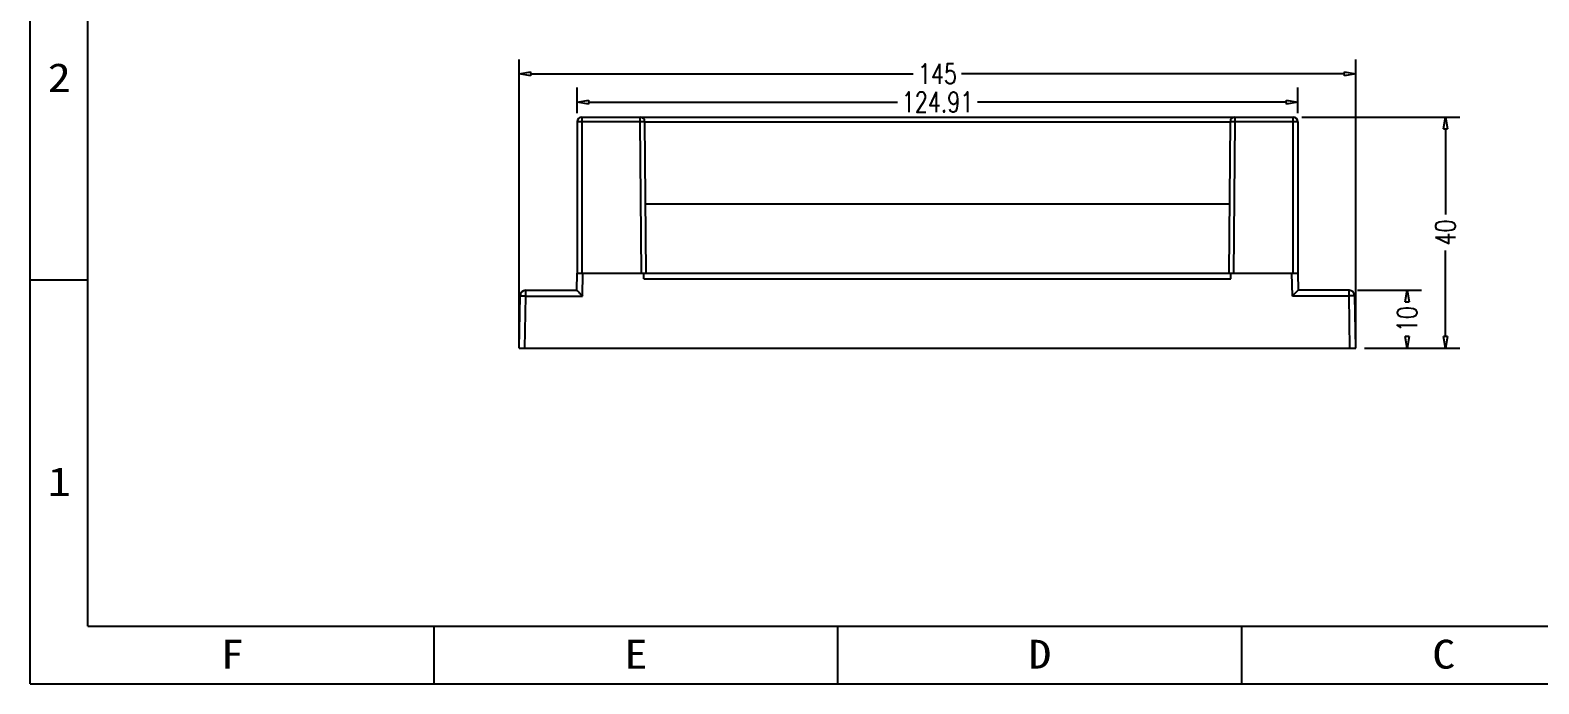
# Model space of a CAD drawing. Header units: millimetres. Extents: x -3871 to -3451, y -572 to -275.
# Drawn here: x -3871.4 to -3609.9, y -571.6 to -458.3 of the extents above; entities that cross this region are included whole.
import ezdxf
from ezdxf.enums import TextEntityAlignment as Align

# ---------------------------------------------------------------- set-up
doc = ezdxf.new("R2010")
doc.units = ezdxf.units.MM
doc.header["$LTSCALE"] = 0.5
doc.layers.add('dim', color=3, linetype='Continuous')
doc.styles.add('romans', font='romans.shx', dxfattribs={"width": 0.75, "bigfont": 'fangsong.shx'})
doc.styles.add('TEXTSTYLE_0', font='txt', dxfattribs={"width": 0.8})
doc.dimstyles.new('MSTD', dxfattribs={"dimtxt": 3.5, "dimasz": 2, "dimexe": 2.5, "dimexo": 1.5, "dimgap": 1, "dimtad": 0, "dimdsep": 46, "dimtxsty": 'romans', "dimblk": 'CLOSEDBLANK', "dimcen": 0, "dimclrd": 92, "dimclre": 92, "dimclrt": 3, "dimadec": 1, "dimazin": 2, "dimtfac": 0.5, "dimtmove": 0, "dimatfit": 3, "dimfxl": 1, "dimarcsym": 0})

# ---------------------------------------------------------------- blocks, each defined once
blk = doc.blocks.new('SUN_6HWZ35TKXU86YGHH1AY77V3D6FJ')
at = {"color": 7, "linetype": 'Continuous'}
for p, q in [((-420, 0), (-420, 297)), ((-410, 10), (-410, 287)), ((-420, 70), (-410, 70)), ((-410, 10), (-10, 10)), ((-350, 0), (-350, 10)), ((-280, 0), (-280, 10)), ((-210, 0), (-210, 10)), ((-420, 0), (0, 0))]:
    blk.add_line(p, q, dxfattribs=at)
at = {"color": 2, "linetype": 'Continuous', "style": 'TEXTSTYLE_0'}
for s, width, p, p2 in [('2', 1.2, (-416.95, 102.54), (-412.95, 102.54)), ('1', 3.36, (-416.95, 32.54), (-412.95, 32.54)), ('F', 1.292308, (-386.98, 2.63), (-382.98, 2.63)), ('E', 1.292308, (-316.98, 2.63), (-312.98, 2.63)), ('D', 1.2, (-246.98, 2.63), (-242.98, 2.63)), ('C', 1.12, (-176.98, 2.63), (-172.98, 2.63))]:
    blk.add_text(s, height=5, dxfattribs=dict(at, width=width)).set_placement(p, p2, align=Align.FIT)
blk = doc.blocks.new('_ClosedBlank')
at = {"color": 0, "linetype": 'ByBlock', "lineweight": -2}
for p, q in [((-1, 0.17), (0, 0)), ((-1, 0.17), (-1, -0.17)), ((0, 0), (-1, -0.17))]:
    blk.add_line(p, q, dxfattribs=at)
blk = doc.blocks.new('*D18')
at = {"layer": 'Defpoints', "color": 0}
for p in [(-2849.92, -2407.83), (-2848.76, -2417.83), (-2839.84, -2417.83)]:
    blk.add_point(p, dxfattribs=at)
at = {"layer": 'dim', "color": 92, "lineweight": -2}
for p, q in [((-2848.42, -2407.83), (-2837.34, -2407.83)), ((-2839.84, -2409.83), (-2839.84, -2409.9)), ((-2839.84, -2415.83), (-2839.84, -2415.77)), ((-2847.26, -2417.83), (-2837.34, -2417.83))]:
    blk.add_line(p, q, dxfattribs=at)
at = {"layer": 'dim', "color": 92, "lineweight": -2, "xscale": 2, "yscale": 2, "zscale": 2}
for p, rotation in [((-2839.84, -2407.83), 90), ((-2839.84, -2417.83), 270)]:
    blk.add_blockref('_ClosedBlank', p, dxfattribs=dict(at, rotation=rotation))
at = {"layer": 'dim', "color": 3, "insert": (-2839.84, -2412.83), "char_height": 3.5, "attachment_point": 5, "rotation": 90, "style": 'romans'}
blk.add_mtext('10', dxfattribs=at)
blk = doc.blocks.new('*D19')
at = {"layer": 'Defpoints', "color": 0}
for p in [(-2859.61, -2377.83), (-2848.76, -2417.83), (-2833.2, -2417.83)]:
    blk.add_point(p, dxfattribs=at)
at = {"layer": 'dim', "color": 92, "lineweight": -2}
for p, q in [((-2858.11, -2377.83), (-2830.7, -2377.83)), ((-2833.2, -2379.83), (-2833.2, -2394.71)), ((-2833.2, -2415.83), (-2833.2, -2400.96)), ((-2847.26, -2417.83), (-2830.7, -2417.83))]:
    blk.add_line(p, q, dxfattribs=at)
at = {"layer": 'dim', "color": 92, "lineweight": -2, "xscale": 2, "yscale": 2, "zscale": 2}
for p, rotation in [((-2833.2, -2377.83), 90), ((-2833.2, -2417.83), 270)]:
    blk.add_blockref('_ClosedBlank', p, dxfattribs=dict(at, rotation=rotation))
at = {"layer": 'dim', "color": 3, "insert": (-2833.2, -2397.83), "char_height": 3.5, "attachment_point": 5, "rotation": 90, "style": 'romans'}
blk.add_mtext('40', dxfattribs=at)
blk = doc.blocks.new('*D20')
at = {"layer": 'Defpoints', "color": 0}
for p in [(-2848.76, -2370.32), (-2993.76, -2417.83), (-2848.76, -2417.83)]:
    blk.add_point(p, dxfattribs=at)
at = {"layer": 'dim', "color": 92, "lineweight": -2}
for p, q in [((-2993.76, -2416.33), (-2993.76, -2367.82)), ((-2848.76, -2416.33), (-2848.76, -2367.82)), ((-2991.76, -2370.32), (-2925.45, -2370.32)), ((-2850.76, -2370.32), (-2917.07, -2370.32))]:
    blk.add_line(p, q, dxfattribs=at)
at = {"layer": 'dim', "color": 92, "lineweight": -2, "xscale": 2, "yscale": 2, "zscale": 2, "rotation": 180}
blk.add_blockref('_ClosedBlank', (-2993.76, -2370.32), dxfattribs=at)
at = {"layer": 'dim', "color": 92, "lineweight": -2, "xscale": 2, "yscale": 2, "zscale": 2}
blk.add_blockref('_ClosedBlank', (-2848.76, -2370.32), dxfattribs=at)
at = {"layer": 'dim', "color": 3, "insert": (-2921.26, -2370.32), "char_height": 3.5, "attachment_point": 5, "style": 'romans'}
blk.add_mtext('145', dxfattribs=at)
blk = doc.blocks.new('*D21')
at = {"layer": 'Defpoints', "color": 0}
for p in [(-2858.8, -2375.21), (-2983.71, -2378.63), (-2858.8, -2378.64)]:
    blk.add_point(p, dxfattribs=at)
at = {"layer": 'dim', "color": 92, "lineweight": -2}
for p, q in [((-2983.71, -2377.13), (-2983.71, -2372.71)), ((-2858.8, -2377.14), (-2858.8, -2372.71)), ((-2981.71, -2375.21), (-2928.19, -2375.21)), ((-2860.8, -2375.21), (-2914.32, -2375.21))]:
    blk.add_line(p, q, dxfattribs=at)
at = {"layer": 'dim', "color": 92, "lineweight": -2, "xscale": 2, "yscale": 2, "zscale": 2, "rotation": 180}
blk.add_blockref('_ClosedBlank', (-2983.71, -2375.21), dxfattribs=at)
at = {"layer": 'dim', "color": 92, "lineweight": -2, "xscale": 2, "yscale": 2, "zscale": 2}
blk.add_blockref('_ClosedBlank', (-2858.8, -2375.21), dxfattribs=at)
at = {"layer": 'dim', "color": 3, "insert": (-2921.25, -2375.21), "char_height": 3.5, "attachment_point": 5, "style": 'romans'}
blk.add_mtext('124.91', dxfattribs=at)

msp = doc.modelspace()

# ---------------------------------------------------------------- linework, layer by layer
at = {"color": 7, "linetype": 'Continuous'}
for p, q in [((-3776.633, -474.212), (-3776.633, -500.412)), ((-3775.833, -473.412), (-3775.833, -500.412)), ((-3775.833, -473.412), (-3652.538, -473.412)), ((-3765.714, -474.198), (-3775.833, -474.198)), ((-3765.714, -474.198), (-3765.714, -473.412)), ((-3765.485, -500.412), (-3765.714, -474.198)), ((-3764.914, -474.198), (-3663.457, -474.198)), ((-3764.685, -500.412), (-3764.914, -474.205)), ((-3663.457, -474.205), (-3663.685, -500.412)), ((-3662.657, -474.198), (-3662.886, -500.412)), ((-3662.657, -473.412), (-3662.657, -474.198)), ((-3652.538, -474.198), (-3662.657, -474.198)), ((-3652.538, -500.412), (-3652.538, -473.412)), ((-3651.738, -474.212), (-3651.738, -500.412)), ((-3764.79, -488.412), (-3663.581, -488.412)), ((-3776.685, -503.412), (-3776.633, -500.412)), ((-3776.633, -500.412), (-3651.738, -500.412)), ((-3775.703, -504.394), (-3775.633, -500.412)), ((-3765.06, -501.412), (-3765.06, -500.412)), ((-3765.06, -501.412), (-3663.31, -501.412)), ((-3663.31, -501.412), (-3663.31, -500.412)), ((-3652.668, -504.394), (-3652.738, -500.412)), ((-3651.738, -500.412), (-3651.685, -503.412)), ((-3786.685, -513.412), (-3786.528, -504.394)), ((-3785.686, -513.412), (-3785.528, -504.394)), ((-3785.528, -504.394), (-3785.528, -503.412)), ((-3785.528, -503.412), (-3776.685, -503.412)), ((-3785.528, -504.394), (-3775.703, -504.394)), ((-3642.843, -504.394), (-3652.668, -504.394)), ((-3642.843, -503.412), (-3651.685, -503.412)), ((-3642.843, -504.394), (-3642.843, -503.412)), ((-3642.685, -513.412), (-3642.843, -504.394)), ((-3641.685, -513.412), (-3641.843, -504.394)), ((-3786.685, -513.412), (-3641.685, -513.412))]:
    msp.add_line(p, q, dxfattribs=at)
for centre, radius, start, end in [((-3775.833, -474.212), 0.8, 90, 180), ((-3765.714, -474.212), 0.8, 0.5, 90), ((-3662.657, -474.212), 0.8, 90, 179.5), ((-3652.538, -474.212), 0.8, 0, 90), ((-3785.528, -504.412), 1, 90, 179), ((-3642.843, -504.412), 1, 1, 90)]:
    msp.add_arc(centre, radius, start, end, dxfattribs=at)
for points, start_tangent, end_tangent in [([(-3775.833, -474.198), (-3776.135, -474.199), (-3776.397, -474.202), (-3776.572, -474.207), (-3776.633, -474.212)], (-1, 0), (0, -1)), ([(-3764.914, -474.205), (-3764.973, -474.2), (-3765.146, -474.197), (-3765.407, -474.196), (-3765.714, -474.198)], (-0.0087265, 0.9999619), (-0.9999619, -0.0087239)), ([(-3662.657, -474.198), (-3662.963, -474.196), (-3663.222, -474.197), (-3663.396, -474.2), (-3663.457, -474.205)], (-0.9999619, 0.0087239), (-0.0087265, -0.9999619)), ([(-3651.738, -474.212), (-3651.799, -474.207), (-3651.972, -474.202), (-3652.232, -474.199), (-3652.538, -474.198)], (0, 1), (-1, 0)), ([(-3786.528, -504.394), (-3786.479, -504.39), (-3786.337, -504.388), (-3786.116, -504.388), (-3785.837, -504.39), (-3785.528, -504.394)], (0.0174524, 0.9998477), (0.9998478, -0.0174471)), ([(-3776.685, -503.412), (-3776.645, -503.448), (-3776.547, -503.544), (-3776.409, -503.681), (-3776.246, -503.844), (-3776.069, -504.024), (-3775.885, -504.21), (-3775.703, -504.394)], (0.7567599, -0.653693), (0.7009645, -0.7131961)), ([(-3651.685, -503.412), (-3651.725, -503.448), (-3651.824, -503.544), (-3651.962, -503.681), (-3652.125, -503.844), (-3652.302, -504.024), (-3652.486, -504.21), (-3652.668, -504.394)], (-0.7567599, -0.653693), (-0.7009645, -0.7131961)), ([(-3641.843, -504.394), (-3641.892, -504.39), (-3642.034, -504.388), (-3642.255, -504.388), (-3642.534, -504.39), (-3642.843, -504.394)], (-0.0174524, 0.9998477), (-0.9998478, -0.0174471))]:
    msp.add_spline(points, degree=3, dxfattribs=dict(at, start_tangent=start_tangent, end_tangent=end_tangent))

# ---------------------------------------------------------------- block references
at = {"layer": 'dim'}
msp.add_blockref('SUN_6HWZ35TKXU86YGHH1AY77V3D6FJ', (-3451.449, -571.589), dxfattribs=at)

# ---------------------------------------------------------------- dimensions: what is measured, and where the dimension line sits
for base, p1, p2, picture, middle, set_off in [((-3641.685, -465.895), (-3786.685, -513.412), (-3641.685, -513.412), '*D20', (-3714.185, -465.895), (-792.928, 1904.422)), ((-3651.7279, -470.7926), (-3776.6331, -474.2126), (-3651.7279, -474.2157), '*D21', (-3714.1805, -470.7926), (-792.9275, 1904.4224))]:
    dim = msp.add_linear_dim(base=base, p1=p1, p2=p2, dimstyle='MSTD', dxfattribs=at)
    dim.commit()
    dim.dimension.update_dxf_attribs({"geometry": picture, "text_midpoint": middle, "insert": set_off})
dim = msp.add_linear_dim(base=(-3626.131, -513.412), p1=(-3652.538, -473.412), p2=(-3641.685, -513.412), angle=90, dimstyle='MSTD', dxfattribs=at)
dim.commit()
dim.dimension.update_dxf_attribs({"geometry": '*D19', "text_midpoint": (-3626.131, -493.412), "insert": (-792.928, 1904.422)})
dim = msp.add_linear_dim(base=(-3632.771, -513.412), p1=(-3642.843, -503.412), p2=(-3641.685, -513.412), angle=90, dimstyle='MSTD', dxfattribs=at)
dim.commit()
dim.dimension.update_dxf_attribs({"geometry": '*D18', "text_midpoint": (-3632.771, -508.412), "dimtype": 128, "insert": (-792.928, 1904.422)})

doc.saveas('drawing.dxf')
